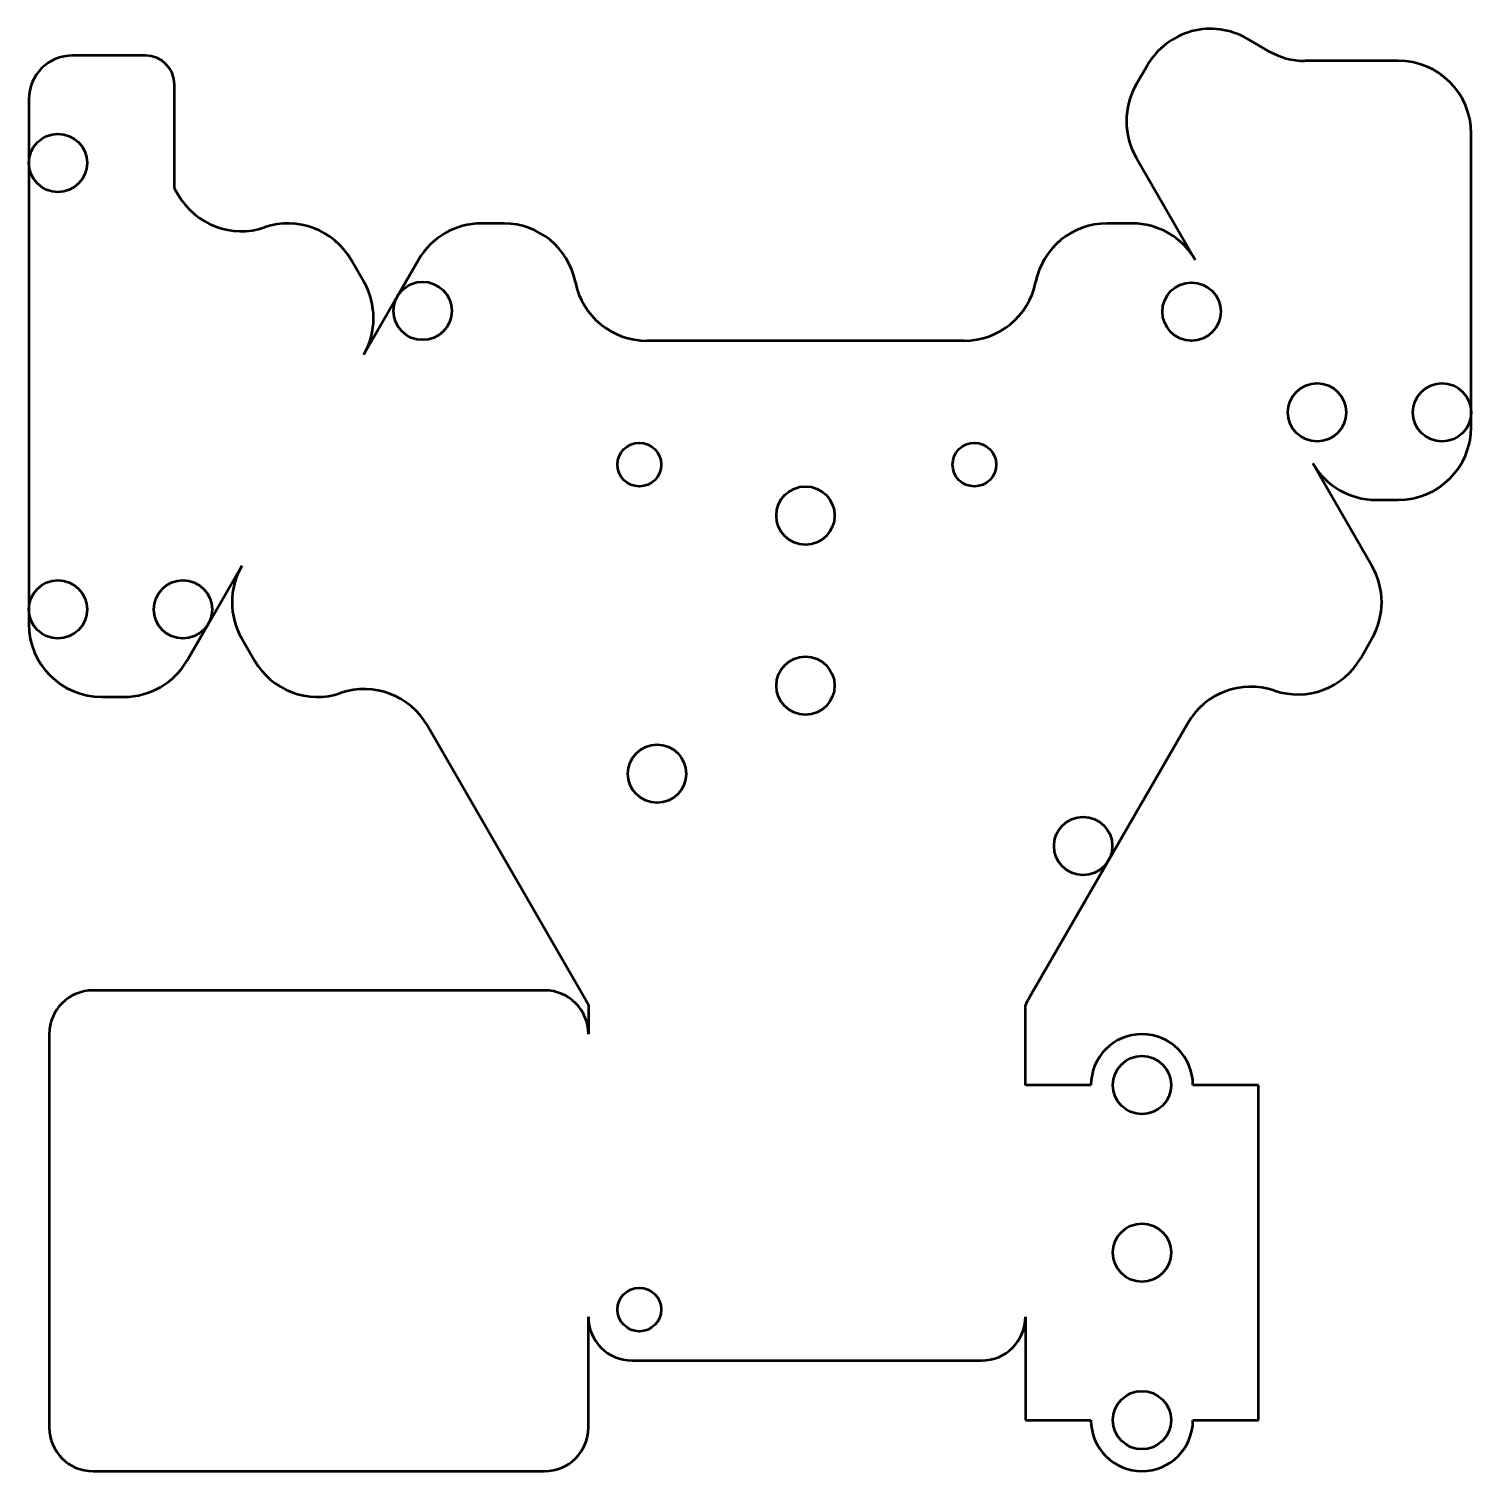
# Model space of a CAD drawing. Header units: millimetres. Extents: x 247.5 to 346.5, y 160.5 to 259.5.
import ezdxf

# ---------------------------------------------------------------- set-up
doc = ezdxf.new("R2010")
doc.units = ezdxf.units.MM
doc.layers.add('Visible (ISO)', color=7, linetype='Continuous', lineweight=50)

msp = doc.modelspace()

# ---------------------------------------------------------------- linework, layer by layer
at = {"layer": 'Visible (ISO)'}
for p, q in [((332.59, 257.975), (331.109, 258.83)), ((255.5, 257.669), (250.5, 257.669)), ((324.278, 257), (323.51, 255.669)), ((341.5, 257.305), (335.09, 257.305)), ((257.5, 248.545), (257.5, 255.669)), ((247.5, 254.669), (247.5, 250.298)), ((346.5, 233.171), (346.5, 252.305)), ((323.51, 250.669), (327.567, 243.643)), ((247.5, 250.298), (247.5, 219.648)), ((257.75, 248.112), (257.5, 248.545)), ((280.108, 246.143), (278.571, 246.143)), ((323.237, 246.143), (321.508, 246.143)), ((270.49, 242.146), (269.626, 243.643)), ((274.241, 243.643), (272.798, 241.143)), ((272.798, 241.143), (270.49, 237.146)), ((311.7, 238.093), (289.916, 238.093)), ((346.5, 232.171), (346.5, 233.171)), ((339.69, 222.645), (335.633, 229.671)), ((339.963, 227.171), (341.5, 227.171)), ((259.81, 218.648), (262.118, 222.645)), ((247.5, 219.648), (247.5, 218.648)), ((258.367, 216.148), (259.81, 218.648)), ((262.118, 217.645), (262.982, 216.148)), ((338.921, 216.314), (339.69, 217.645)), ((252.5, 213.648), (254.037, 213.648)), ((274.858, 211.679), (285.75, 192.814)), ((321.6, 202.413), (327.046, 211.845)), ((316.154, 192.98), (321.6, 202.413)), ((282.904, 193.5), (251.904, 193.5)), ((285.904, 192.525), (285.904, 190.5)), ((315.904, 187), (315.904, 192.485)), ((248.904, 190.5), (248.904, 163.5)), ((320.404, 187), (315.904, 187)), ((331.904, 187), (327.404, 187)), ((331.904, 164), (331.904, 187)), ((285.904, 163.5), (285.904, 171.093)), ((315.904, 171.093), (315.904, 164)), ((288.904, 168.093), (312.904, 168.093)), ((315.904, 164), (320.404, 164)), ((327.404, 164), (331.904, 164)), ((251.904, 160.5), (282.904, 160.5))]:
    msp.add_line(p, q, dxfattribs=at)
for centre, radius in [((249.5, 250.298), 2), ((274.53, 240.143), 2), ((327.307, 240.093), 2), ((335.922, 233.171), 2), ((344.5, 233.171), 2), ((289.404, 229.593), 1.5), ((312.404, 229.593), 1.5), ((300.808, 226.093), 2), ((249.5, 219.648), 2), ((258.078, 219.648), 2), ((300.808, 214.417), 2), ((290.624, 208.372), 2), ((319.868, 203.413), 2), ((323.904, 187), 2), ((323.904, 175.5), 2), ((289.404, 171.593), 1.5), ((323.904, 164), 2)]:
    msp.add_circle(centre, radius, dxfattribs=at)
for centre, radius, start, end in [((328.609, 254.5), 5, 60, 150), ((250.5, 254.669), 3, 90, 180), ((255.5, 255.669), 2, 0, 90), ((335.09, 262.305), 5, 240, 270), ((341.5, 252.305), 5, 0, 90), ((327.84, 253.169), 5, 150, 210), ((262.08, 250.612), 5, 210, 288.75528), ((265.295, 241.143), 5, 30, 108.75528), ((278.571, 241.143), 5, 90, 150), ((280.108, 241.143), 5, 11.24472, 90), ((321.508, 241.143), 5, 90, 168.75528), ((323.237, 241.143), 5, 30, 90), ((266.16, 239.646), 5, 330, 30), ((289.916, 243.093), 5, 191.24472, 270), ((311.7, 243.093), 5, 270, 348.75528), ((341.5, 232.171), 5, 270, 0), ((339.963, 232.171), 5, 210, 270), ((266.448, 220.145), 5, 150, 210), ((335.36, 220.145), 5, 330, 30), ((252.5, 218.648), 5, 180, 270), ((254.037, 218.648), 5, 270, 330), ((267.312, 218.648), 5, 210, 288.75528), ((334.591, 218.814), 5, 251.24472, 330), ((270.528, 209.179), 5, 30, 108.75528), ((331.376, 209.345), 5, 71.24472, 150), ((251.904, 190.5), 3, 90, 180), ((282.904, 190.5), 3, 0, 90), ((281.42, 190.314), 5, 26.25484, 30), ((320.484, 190.48), 5, 150, 156.35273), ((323.904, 187), 3.5, 0, 180), ((288.904, 171.093), 3, 180, 270), ((312.904, 171.093), 3, 270, 0), ((251.904, 163.5), 3, 180, 270), ((282.904, 163.5), 3, 270, 0), ((323.904, 164), 3.5, 180, 0)]:
    msp.add_arc(centre, radius, start, end, dxfattribs=at)

doc.saveas('drawing.dxf')
